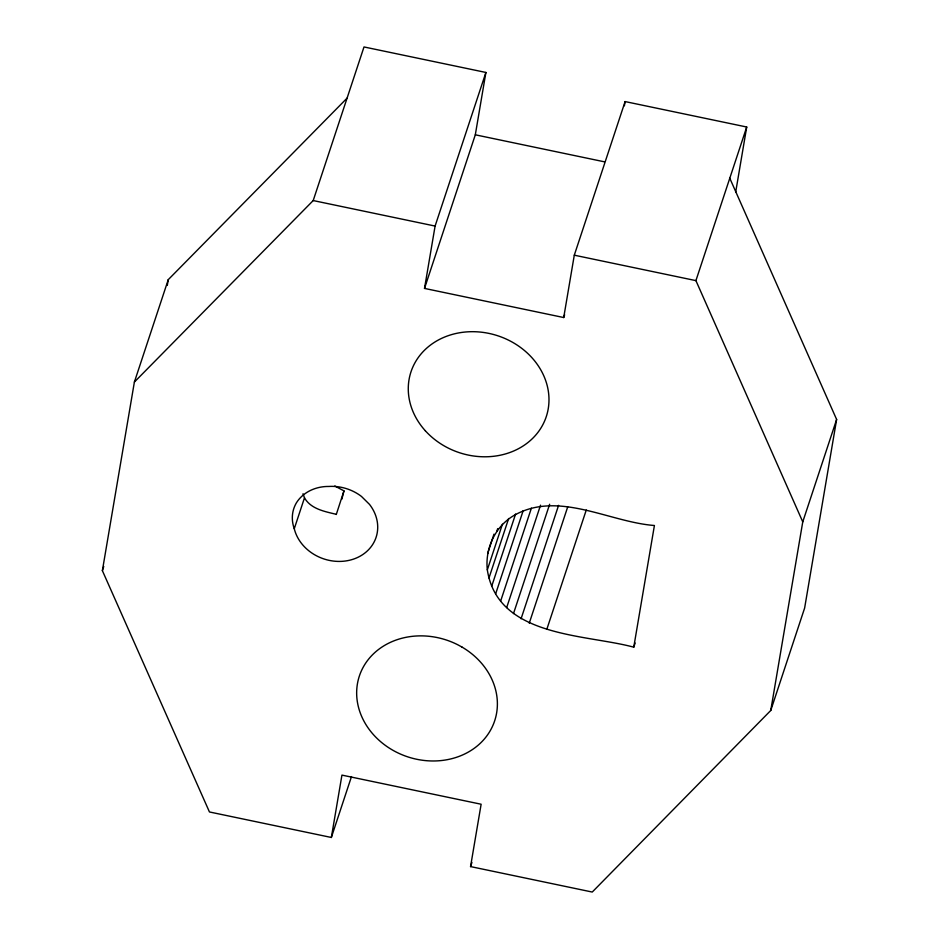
<?xml version="1.0" encoding="UTF-8"?>
<svg xmlns="http://www.w3.org/2000/svg" width="939" height="939" viewBox="0 0 939 939"><rect width="100%" height="100%" fill="white"/><g stroke="black" fill="none" stroke-linecap="round" stroke-linejoin="round"><path stroke-width="1.41" d="M487.329 569.856C484.853 547.93 495.757 525.429 515.229 514.748C559.163 490.792 609.493 522.119 654.413 525.5L633.766 647.171C584.809 633.931 497.647 637.475 487.329 569.856L502.424 524.185M735.73 191.838L746.716 127.011L625.104 101.576L574.292 255.185L563.717 317.535L424.51 288.414L435.097 226.064L485.897 72.456L364.003 46.95L313.203 200.559L134.383 382.056L102.374 570.654L209.456 811.965L331.35 837.471L351.491 776.576M167.283 285.409L168.257 279.658L347.066 98.149M331.35 837.471L341.937 775.109L481.132 804.23L470.556 866.591L592.251 892.05L770.755 710.471L804.629 608.061L836.626 419.463L729.779 178.21M424.51 288.414L475.31 134.805L485.897 72.456M624.376 105.825L625.104 101.576M770.755 710.471L802.763 521.873L836.626 419.463M334.812 485.991L343.956 490.874L343.604 492.329A46.316 3.052 -78.2 0 1 341.843 499.184M134.383 382.056L168.257 279.658M102.374 570.654L103.748 566.499M294.271 528.727A39.192 33.839 18.3 0 1 296.466 502.741C303.32 491.813 316.185 486.285 328.814 486.461A42.76 36.914 18.3 0 1 361.468 496.438L369.497 504.384A42.76 36.914 18.3 0 1 352.935 559.304A42.76 36.914 18.3 0 1 294.271 528.727L304.482 497.834L303.015 493.75M336.268 514.525L343.956 490.874M563.717 317.535L564.632 314.776M487.623 553.611L493.973 534.162M496.79 531.368L497.705 528.598M488.973 578.001L508.656 518.492M491.79 585.983L515.593 514.02M495.722 593.659L523.187 510.628M500.71 600.901L531.38 508.175M506.673 607.58L540.535 505.17M513.492 613.59L549.644 504.255M521.063 618.813L558.588 505.335M529.256 623.179L567.696 506.931M546.921 629.013L586.276 510.006M470.556 866.591L471.93 862.436M802.763 521.873L695.916 280.62L746.716 127.011M633.766 647.171L635.14 643.027M475.31 134.805L604.47 161.825M313.203 200.559L435.097 226.064M574.292 255.185L695.916 280.62M336.209 514.302C324.683 511.497 310.903 509.055 304.482 497.834M461.976 647.053L458.103 644.94A71.258 61.528 18.3 0 0 356.726 695.764A71.258 61.528 18.3 0 0 463.678 754.463A71.258 61.528 18.3 0 0 461.976 647.053M425.39 430.837A71.258 61.528 18.3 0 0 545.09 419.862A71.258 61.528 18.3 0 0 465.404 332.007A71.258 61.528 18.3 0 0 425.39 430.837"/></g></svg>
